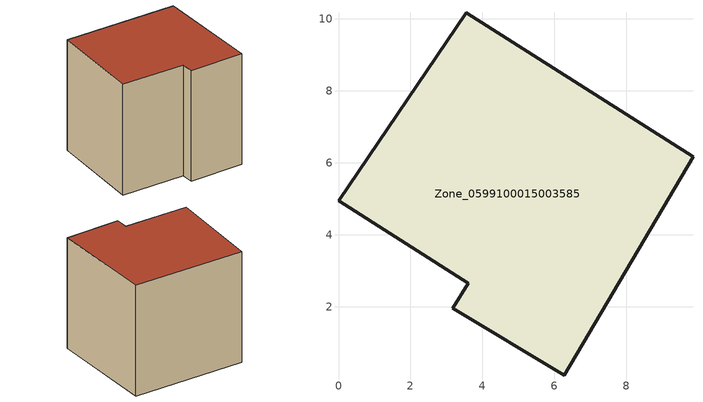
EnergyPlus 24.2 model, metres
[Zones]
Zone_0599100015003585
 floor ground (C_G): 3.6,2.66 0,4.95 3.56,10.17 9.85,6.17 6.28,0.1 3.17,1.96 z0.84
 wall outside (C_F): 9.85,6.17 3.56,10.17 0,4.95 3.6,2.66 3.17,1.96 6.28,0.1 9.85,6.17 z0.84:8.32
 roof outside (C_R): 6.28,0.1 9.85,6.17 3.56,10.17 0,4.95 3.6,2.66 3.17,1.96 z8.32
[BUILDING]
Pand.0599100015003585: North Axis=0; Terrain=City; Loads Convergence Tolerance Value=0.04; Temperature Convergence Tolerance Value=0.4; Solar Distribution=FullExterior; Maximum Number of Warmup Days=25; Minimum Number of Warmup Days=1
[Site:Location]
Rotterdam.The.Hague.AP_ZH_NLD Design_Conditions: Latitude=51.96; Longitude=4.45; Time Zone=1; Elevation=-4.5
[SITE:GROUNDTEMPERATURE:BUILDINGSURFACE]
18, 18, 18, 18, 18, 18, 18, 18, 18, 18, 18, 18
[MATERIAL] Thermal Absorptance=0.9; Solar Absorptance=0.7; Visible Absorptance=0.7
Name | Roughness | Thickness | Conductivity | Density | Specific Heat
G.TI.1965-1974 | MediumSmooth | 0.15 | 0.882353 | 540 | 1210
F.TI.1965-1974 | Rough | 0.3 | 0.697674 | 1920 | 840
R.TI.1965-1974 | MediumRough | 0.2 | 0.232558 | 1500 | 1000
[CONSTRUCTION]
C_G: G.TI.1965-1974
C_F: F.TI.1965-1974
C_R: R.TI.1965-1974
[ZONE]
Zone_0599100015003585: Type=1; Multiplier=1; Ceiling Height=Autocalculate; Volume=Autocalculate; Floor Area=autocalculate; Part of Total Floor Area=Yes
[ZONEINFILTRATION:DESIGNFLOWRATE]
Infil_Zone_0599100015003585: Zone or ZoneList or Space or SpaceList=Zone_0599100015003585; Schedule=AlwaysOn; Design Flow Rate Calculation Method=Flow/Area; Flow Rate per Floor Area=0.003; Constant Term Coefficient=1; Temperature Term Coefficient=0; Velocity Term Coefficient=0; Velocity Squared Term Coefficient=0
[HVACTEMPLATE:ZONE:IDEALLOADSAIRSYSTEM]
Zone_0599100015003585: Maximum Heating Supply Air Temperature=50; Minimum Cooling Supply Air Temperature=13; Maximum Heating Supply Air Humidity Ratio=0.0156; Minimum Cooling Supply Air Humidity Ratio=0.0077; Heating Limit=NoLimit; Cooling Limit=NoLimit; Dehumidification Control Type=ConstantSensibleHeatRatio; Cooling Sensible Heat Ratio=0.7; Dehumidification Setpoint=60; Humidification Control Type=None; Humidification Setpoint=30; Outdoor Air Method=None; Outdoor Air Flow Rate per Person=0.00944; Outdoor Air Flow Rate per Zone Floor Area=0; Outdoor Air Flow Rate per Zone=0; Demand Controlled Ventilation Type=None; Outdoor Air Economizer Type=NoEconomizer; Heat Recovery Type=None; Sensible Heat Recovery Effectiveness=0.7; Latent Heat Recovery Effectiveness=0.65
[ZONECONTROL:THERMOSTAT]
ThermostatControl_Zone_0599100015003585: Zone or ZoneList=Zone_0599100015003585; Control Type Schedule=DualSetpointControlType; Control 1=Thermostat_Zone_0599100015003585; Temperature Difference Between Cutout And Setpoint=0
[THERMOSTATSETPOINT:DUALSETPOINT]
Thermostat_Zone_0599100015003585: Heating Setpoint Temperature Schedule=HeatingSetpoint_Zone_0599100015003585; Cooling Setpoint Temperature Schedule=CoolingSetpoint_Zone_0599100015003585
[SCHEDULE:COMPACT]
HeatingSetpoint_Zone_0599100015003585: Through: 12/31, For: AllDays, Until: 24:00, 21
CoolingSetpoint_Zone_0599100015003585: Through: 12/31, For: AllDays, Until: 24:00, 24
DualSetpointControlType: Through: 12/31, For: AllDays, Until: 24:00, 4
AlwaysOn: Through: 12/31, For: AllDays, Until: 24:00, 1
